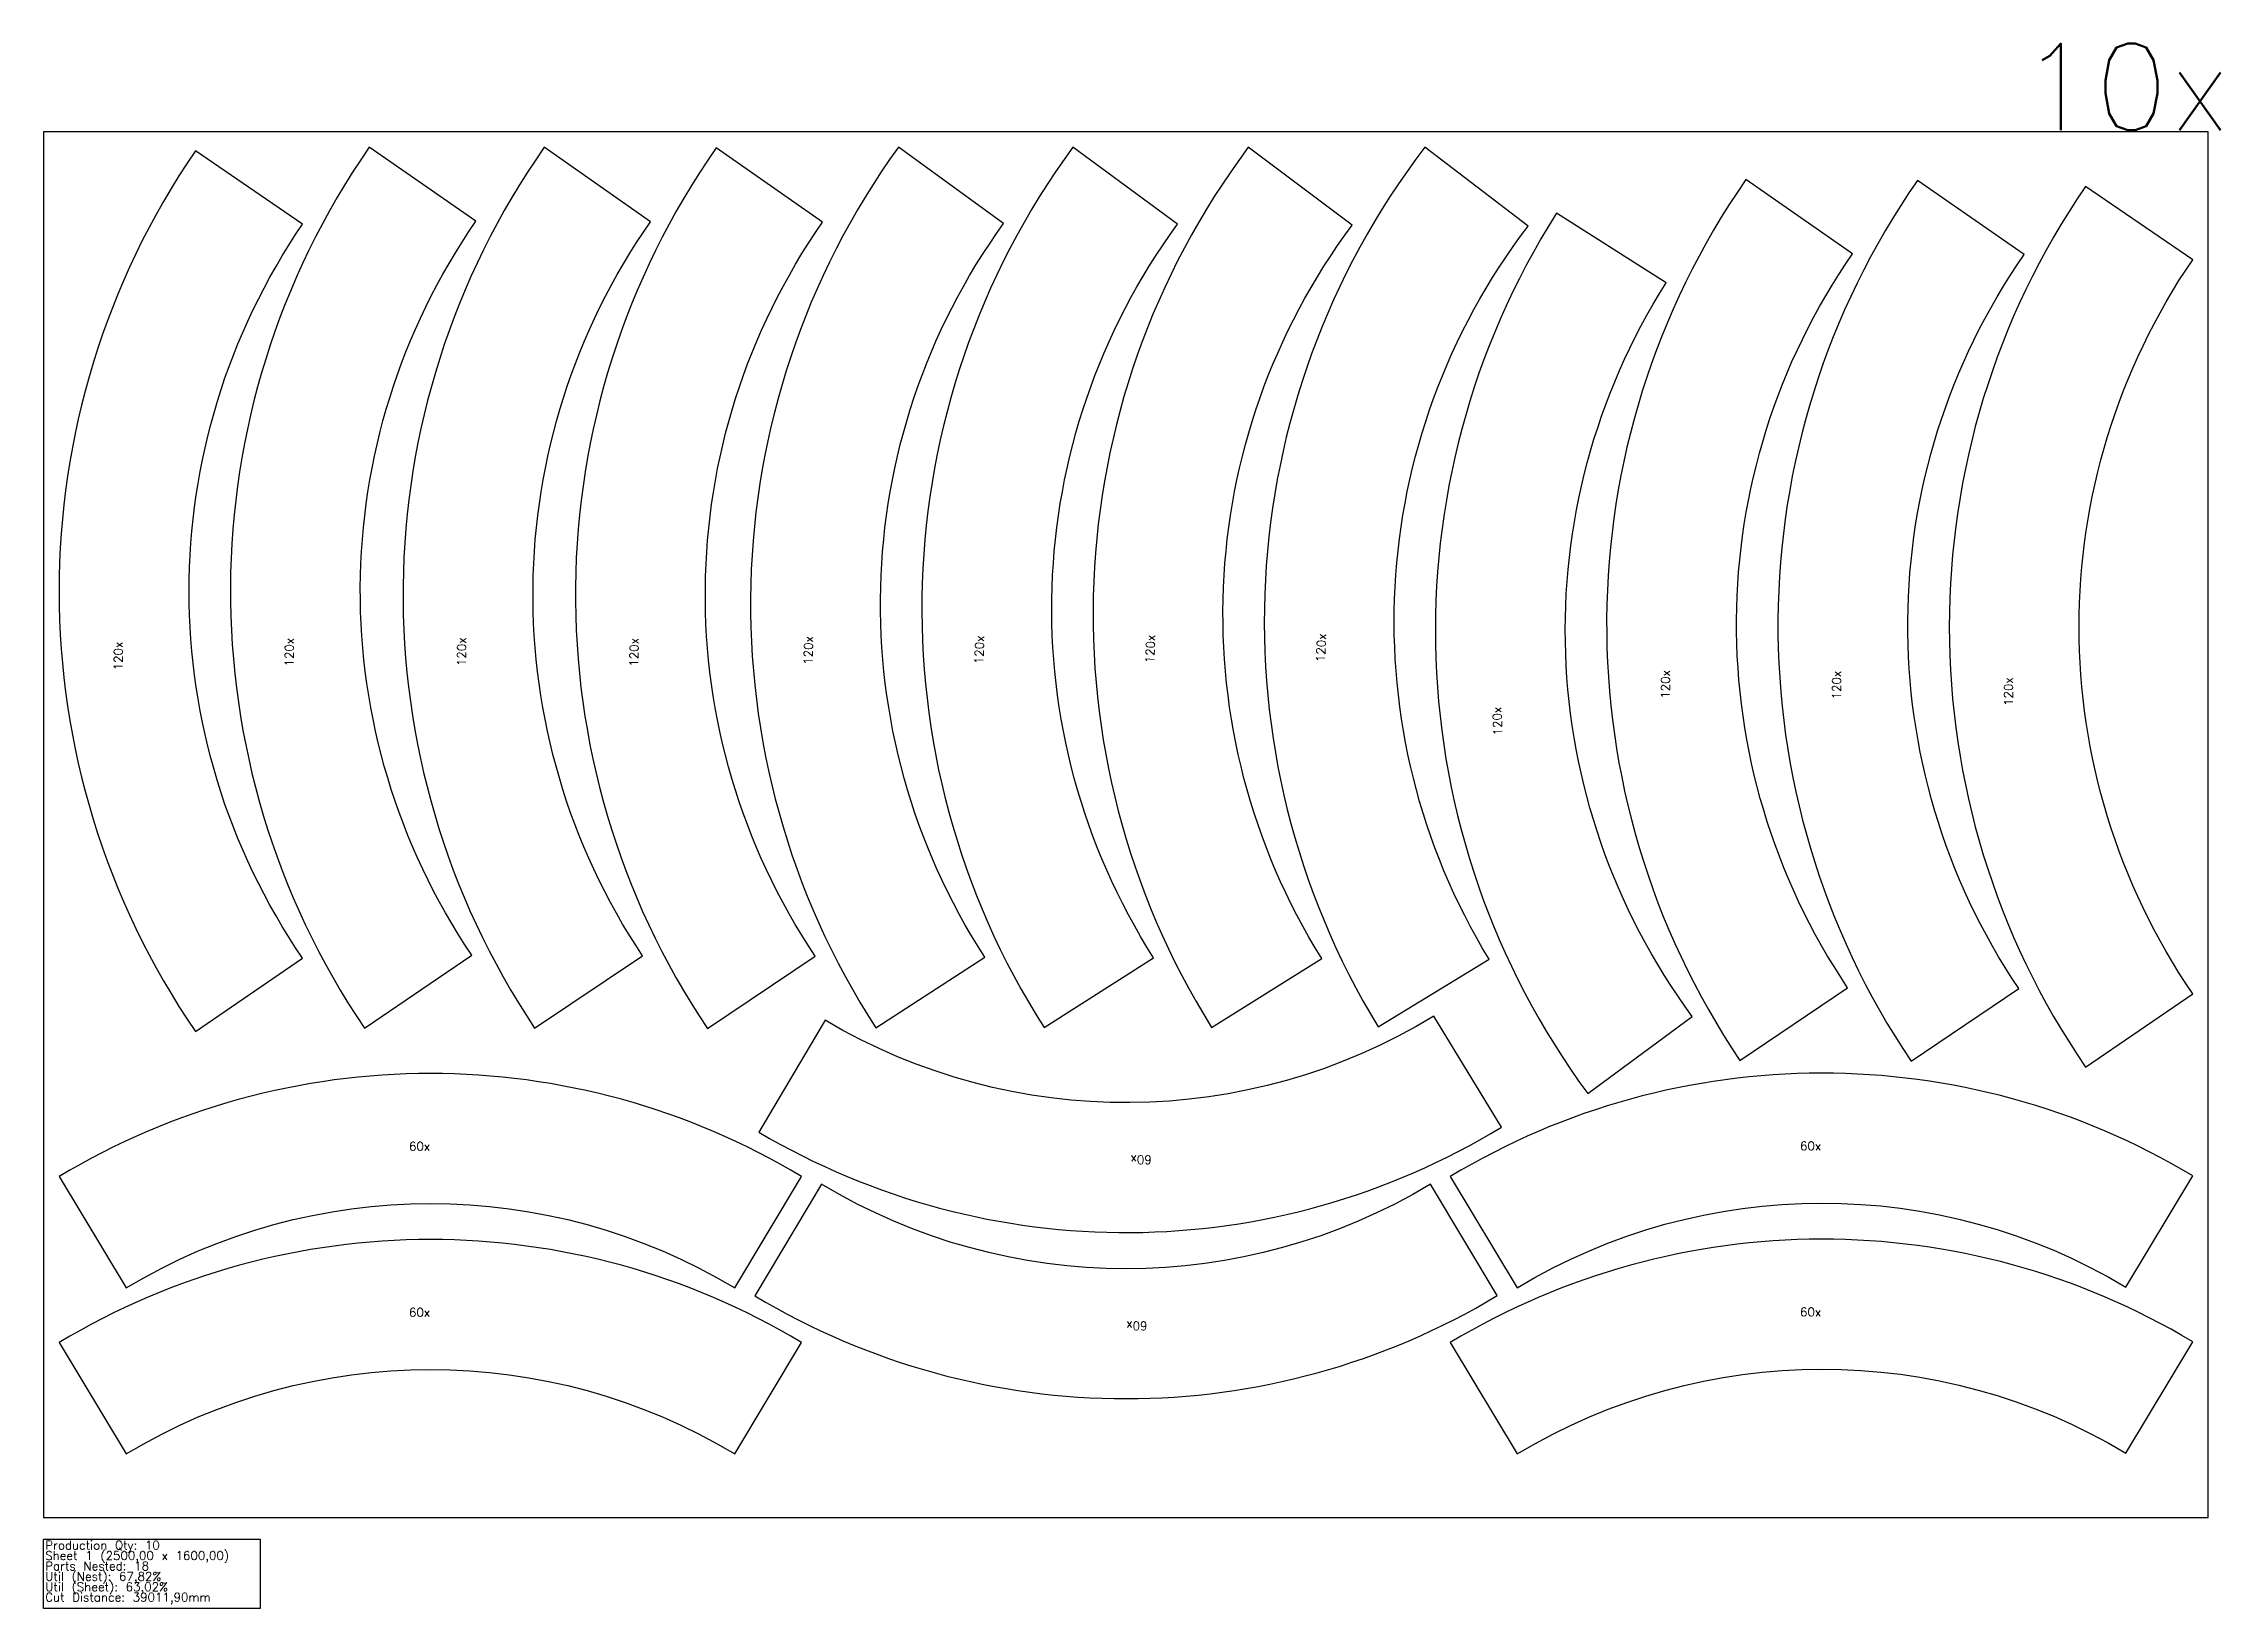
# Model space of a CAD drawing. Header units: millimetres. Extents: x 0 to 2514, y -105 to 1702.
import ezdxf

# ---------------------------------------------------------------- set-up
doc = ezdxf.new("R2010")
doc.units = ezdxf.units.MM
for name, color, linetype in [('sheet', 24, 'Continuous'), ('Stats', 7, 'Continuous'), ('Texto', 7, 'Continuous')]:
    doc.layers.add(name, color=color, linetype=linetype)
doc.styles.get("Standard").update_dxf_attribs({"font": 'txt.shx'})

msp = doc.modelspace()

# ---------------------------------------------------------------- linework, layer by layer
at = {"color": 7}
for points in [[(299.2, 1493.2), (175.4, 1578, 0.309552), (175.4, 561.1), (299.2, 645.8, -0.309552)], [(499.3, 1496.6), (376, 1582, 0.309552), (370.5, 565.1), (494.7, 649.1, -0.309552)], [(701.1, 1495.9), (578.2, 1582, 0.309552), (567.1, 565.1), (691.8, 648.5, -0.309552)], [(899.7, 1495.4), (776.8, 1581.4, 0.309552), (766.6, 564.5), (891.2, 648, -0.309552)], [(1108.8, 1494.1), (987.2, 1582, 0.309552), (961.1, 565.4), (1087, 646.9, -0.309552)], [(1309.7, 1493.2), (1188.7, 1582, 0.309552), (1155.5, 565.6), (1282, 646.2, -0.309552)], [(1511.4, 1492.1), (1391.3, 1582, 0.309552), (1348.9, 565.9), (1476.1, 645.4, -0.309552)], [(1714.4, 1490.8), (1595.3, 1582, 0.309552), (1541.2, 566.5), (1669.3, 644.5, -0.309552)], [(2089.2, 1459.1), (1966, 1544.7, 0.309552), (1959.1, 527.8), (2083.5, 611.7, -0.309552)], [(2287.3, 1458.1), (2164.1, 1543.8, 0.309552), (2156.7, 526.9), (2281, 610.7, -0.309552)], [(2482, 1452.2), (2358.2, 1536.9, 0.309552), (2358.2, 520), (2482, 604.7, -0.309552)], [(1873.8, 1425.5), (1747.1, 1505.8, 0.309552), (1783.4, 489.5), (1904.1, 578.6, -0.309552)], [(1683.6, 450.8), (1605.5, 578.8, -0.277325), (902.5, 574.1), (826.1, 445, 0.277325)], [(18, 393.7), (95.3, 265.1, -0.277325), (798.3, 265.1), (875.5, 393.7, 0.277325)], [(1624.5, 393.7), (1701.8, 265.2, -0.277325), (2404.9, 265.9), (2482, 394.5, 0.277325)], [(1678.9, 256.2), (1601.6, 384.8, -0.277325), (898.6, 384.7), (821.4, 256.1, 0.277325)], [(18, 202), (95.3, 73.4, -0.277325), (798.3, 73.4), (875.5, 202, 0.277325)], [(1624.5, 201.9), (1701.9, 73.4, -0.277325), (2404.9, 74.3), (2482, 202.9, 0.277325)]]:
    msp.add_lwpolyline(points, format="xyb", close=True, dxfattribs=at)
at = {"layer": 'sheet', "color": 7}
msp.add_lwpolyline([(0, 0), (2500, 0), (2500, 1600), (0, 1600)], close=True, dxfattribs=at)
at = {"layer": 'Stats', "color": 151}
msp.add_lwpolyline([(0, -25), (250, -25), (250, -105), (0, -105), (0, -25)], close=True, dxfattribs=at)

# ---------------------------------------------------------------- texts
at = {"insert": (2282.6, 1701.8), "char_height": 100, "attachment_point": 1}
msp.add_mtext_dynamic_manual_height_columns('10x', width=337.927, gutter_width=1, heights=[0], dxfattribs=at)
at = {"layer": 'Stats', "color": 60}
for s, p in [('Sheet 1 (2500,00 x 1600,00)', (2, -49)), ('Production Qty: 10', (2, -37)), ('Parts Nested: 18', (2, -61)), ('Util (Nest): 67,82%', (2, -73)), ('Util (Sheet): 63,02%', (2, -85)), ('Cut Distance: 39011,90mm', (2, -97))]:
    msp.add_text(s, height=10, dxfattribs=at).set_placement(p)
at = {"layer": 'Texto', "color": 3, "char_height": 10, "width": 216.581, "attachment_point": 1}
for s, insert, rotation in [('120x', (81.3, 978.1), 90), ('120x', (278.7, 982.6), 89.689), ('120x', (477.6, 983.1), 89.3707), ('120x', (676.7, 982.4), 89.4239), ('120x', (877.8, 984.7), 88.5283), ('120x', (1075.1, 985.4), 88.1264), ('120x', (1272.3, 986.5), 87.6117), ('120x', (1469.4, 987.9), 86.9504), ('120x', (1867.9, 945.4), 89.6117), ('120x', (2065.6, 944.6), 89.5783), ('120x', (2264.1, 937), 90), ('120x', (1674.5, 902.9), 92.0477), ('60x', (422.1, 433.6), 0), ('60x', (2028.5, 434), 0.0564), ('60x', (1279.8, 408.1), 180.3895), ('60x', (422.1, 241.9), 0), ('60x', (2028.5, 242.3), 0.0716), ('60x', (1274.8, 216.2), 180.0083)]:
    msp.add_mtext(s, dxfattribs=dict(at, insert=insert, rotation=rotation))

doc.saveas('drawing.dxf')
